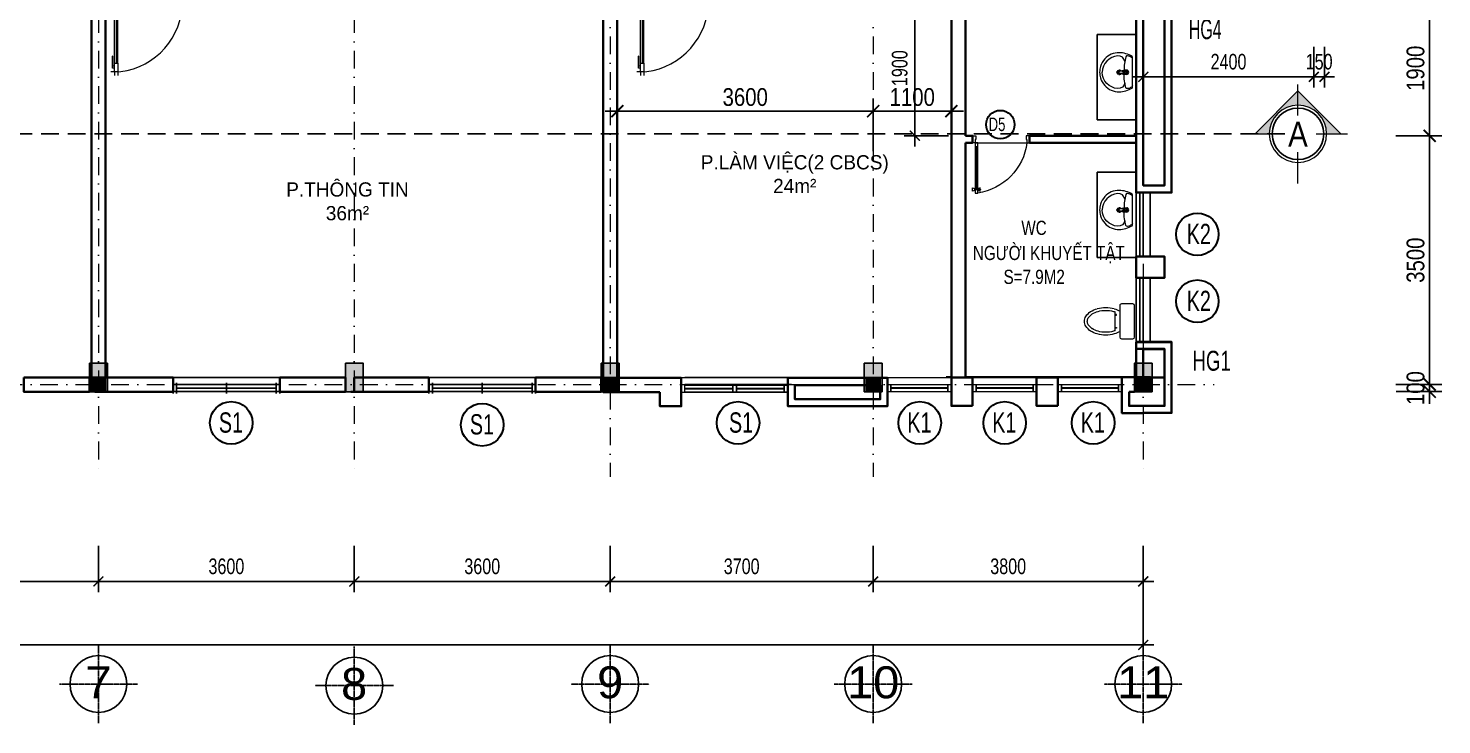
# Model space of a CAD drawing. Header units: millimetres. Extents: x -100655 to 42859, y -1392335 to 17856.
# Drawn here: x 21462 to 41350, y -4787 to 5013 of the extents above; entities that cross this region are included whole.
import ezdxf
from ezdxf.enums import TextEntityAlignment as Align

# ---------------------------------------------------------------- set-up
doc = ezdxf.new("R2010")
doc.units = ezdxf.units.MM
doc.header["$MEASUREMENT"] = 0
for name, pattern in [('DASHDOT', [1, 0.5, -0.25, 0, -0.25]), ('HIDDEN', [0.375, 0.25, -0.125]), ('TIM1', [1.35, 0.8, -0.2, 0.15, -0.2])]:
    doc.linetypes.add(name, pattern=pattern)
for name, color, linetype, lineweight in [('0 LAYER', 7, 'Continuous', 20), ('32-CUA', 32, 'Continuous', 15), ('8', 9, 'Continuous', 13), ('A-Door', 8, 'Continuous', 13), ('Chu thich-0.25', 21, 'Continuous', 35), ('CUA SO', 135, 'Continuous', 15), ('Hatch Nhat-0.15', 8, 'Continuous', 9), ('kata_dim', 7, 'Continuous', 15), ('NET THAY', 7, 'Continuous', 20), ('S3', 2, 'Continuous', 25), ('S5', 1, 'Continuous', 35), ('Text', 3, 'Continuous', 0), ('TRUC', 65, 'DASHDOT', 9), ('Vat lieu', 245, 'Continuous', 9)]:
    doc.layers.add(name, color=color, linetype=linetype, lineweight=lineweight)
for name, color, linetype in [('CHU', 3, 'Continuous'), ('COT', 1, 'Continuous'), ('DA-ANNO-DIMS', 7, 'Continuous'), ('DIM', 7, 'Continuous'), ('GHICHU', 7, 'Continuous'), ('hat', 7, 'Continuous'), ('KICHTHUOC', 7, 'Continuous'), ('KIHIEU', 7, 'Continuous'), ('LAYERMANH', 8, 'Continuous'), ('Net-02', 8, 'Continuous'), ('NET-THAY', 7, 'Continuous'), ('NET03', 2, 'Continuous'), ('TBI', 3, 'Continuous')]:
    doc.layers.add(name, color=color, linetype=linetype)
doc.styles.add('AVO', font='arial.ttf')
doc.styles.add('B', font='')
doc.styles.add('CHU KT (APTIMA)', font='', dxfattribs={"width": 0.7})
doc.styles.add('CHUKT', font='', dxfattribs={"width": 0.8})
doc.styles.add('HELVECONDENSE', font='')
doc.styles.add('STYLE2', font='')
doc.styles.add('VNI-A', font='', dxfattribs={"width": 0.8})
doc.styles.add('VNI-HELVE', font='', dxfattribs={"height": 200})
doc.styles.add('VNI-Helve-Condense', font='', dxfattribs={"width": 0.9, "height": 220})
doc.styles.get('B').set_extended_font_data('VNI-Helve-Condense')
doc.styles.get('CHU KT (APTIMA)').set_extended_font_data('VNI-Aptima')
doc.styles.get('CHUKT').set_extended_font_data('VNI-Aptima')
doc.styles.get('HELVECONDENSE').set_extended_font_data('VNI-Helve-Condense')
doc.styles.get('STYLE2').set_extended_font_data('VNI-Helve-Condense')
doc.styles.get('VNI-A').set_extended_font_data('VNI-Avo')
doc.styles.get('VNI-HELVE').set_extended_font_data('VNI-Helve-Condense')
doc.styles.get('VNI-Helve-Condense').set_extended_font_data('VNI-Helve-Condense')
doc.dimstyles.new('Copy of D100', dxfattribs={"dimscale": 0, "dimtxt": 220, "dimasz": 140, "dimexe": 150, "dimexo": 0, "dimgap": 100, "dimtad": 1, "dimdec": 0, "dimzin": 0, "dimdsep": 46, "dimtxsty": 'VNI-Helve-Condense', "dimblk": 'ARCHTICK', "dimcen": 0.09, "dimdle": 150, "dimclrd": 35, "dimclre": 35, "dimclrt": 2, "dimadec": 0, "dimazin": 0, "dimtfac": 1, "dimtdec": 0, "dimtix": 1, "dimtmove": 2, "dimatfit": 3, "dimldrblk": 'ARCHTICK', "dimfxl": 1, "dimtolj": 1, "dimtzin": 0, "dimarcsym": 1})
doc.dimstyles.new('TL 1-100', dxfattribs={"dimscale": 0, "dimtxt": 250, "dimasz": 170, "dimexe": 170, "dimexo": 6.25, "dimgap": 70, "dimtad": 1, "dimdec": 0, "dimzin": 0, "dimdsep": 46, "dimtxsty": 'STYLE2', "dimblk": 'ARCHTICK', "dimcen": 0.09, "dimdle": 170, "dimclrd": 252, "dimclre": 252, "dimclrt": 7, "dimadec": 0, "dimazin": 0, "dimtfac": 1, "dimtdec": 0, "dimtix": 1, "dimtmove": 2, "dimatfit": 3, "dimfxl": 1, "dimtolj": 1, "dimtzin": 0, "dimarcsym": 0})

# ---------------------------------------------------------------- blocks, each defined once
blk = doc.blocks.new('dau cat 2')
h = blk.add_hatch(color=256)
h.paths.add_polyline_path([(0, 200), (0, 300), (-300, 0), (-200, 0, -0.414214)])
h.paths.add_polyline_path([(200, 0), (300, 0), (0, 300), (0, 200, -0.414214)])
blk.add_circle((0, 0), 180)
at = {"layer": '8'}
for p, q in [((0, 300), (-300, 0)), ((0, 127.3), (0, 345.5)), ((0, 300), (300, 0)), ((-127.3, 0), (-345.5, 0)), ((345.5, 0), (127.3, 0)), ((0, -345.5), (0, -127.3))]:
    blk.add_line(p, q, dxfattribs=at)
blk.add_circle((0, 0), 200, dxfattribs=at)
at = {"layer": 'Text', "style": 'HELVECONDENSE'}
blk.add_attdef('A', text='', height=232.7, dxfattribs=at).set_placement((0, 0), align=Align.MIDDLE)
blk = doc.blocks.new('cot1-2')
at = {"layer": 'COT', "ltscale": 2}
blk.add_hatch(color=256, dxfattribs=at).paths.add_polyline_path([(-1, -1), (1, -1), (1, 1), (-1, 1)])
blk.add_lwpolyline([(-1, -1), (1, -1), (1, 1), (-1, 1)], close=True, dxfattribs=at)
at = {"layer": 'COT', "ltscale": 2, "flags": 128}
blk.add_lwpolyline([(-1, -1), (1, 1)], dxfattribs=at)
blk = doc.blocks.new('_ArchTick')
at = {"color": 0, "linetype": 'ByBlock', "const_width": 0.15}
blk.add_lwpolyline([(-0.5, -0.5), (0.5, 0.5)], dxfattribs=at)
blk = doc.blocks.new('*D95')
at = {"layer": 'DEFPOINTS', "color": 0, "transparency": 16777216}
for p in [(39550, 4751), (39700, 4751), (39700, 4330)]:
    blk.add_point(p, dxfattribs=at)
at = {"layer": 'KICHTHUOC', "color": 35, "lineweight": -2, "transparency": 16777216}
for p, q in [((39550, 4751), (39550, 4180)), ((39700, 4751), (39700, 4180)), ((39550, 4330), (39410, 4330)), ((39550, 4330), (39700, 4330)), ((39700, 4330), (39840, 4330))]:
    blk.add_line(p, q, dxfattribs=at)
at = {"layer": 'KICHTHUOC', "color": 35, "lineweight": -2, "transparency": 16777216, "xscale": 140, "yscale": 140, "zscale": 140}
blk.add_blockref('_ArchTick', (39550, 4330), dxfattribs=at)
at = {"layer": 'KICHTHUOC', "color": 35, "lineweight": -2, "transparency": 16777216, "xscale": 140, "yscale": 140, "zscale": 140, "rotation": 180}
blk.add_blockref('_ArchTick', (39700, 4330), dxfattribs=at)
at = {"layer": 'KICHTHUOC', "color": 2, "transparency": 16777216, "insert": (39625, 4542), "char_height": 220, "attachment_point": 5, "style": 'VNI-Helve-Condense'}
blk.add_mtext('\\A1;150', dxfattribs=at)
blk = doc.blocks.new('*D96')
at = {"layer": 'DEFPOINTS', "color": 0, "transparency": 16777216}
for p in [(37150, 4751), (39550, 4751), (37150, 4330)]:
    blk.add_point(p, dxfattribs=at)
at = {"layer": 'KICHTHUOC', "color": 35, "lineweight": -2, "transparency": 16777216}
for p, q in [((37150, 4751), (37150, 4180)), ((39550, 4751), (39550, 4180)), ((39700, 4330), (37000, 4330))]:
    blk.add_line(p, q, dxfattribs=at)
at = {"layer": 'KICHTHUOC', "color": 35, "lineweight": -2, "transparency": 16777216, "xscale": 140, "yscale": 140, "zscale": 140, "rotation": 180}
blk.add_blockref('_ArchTick', (37150, 4330), dxfattribs=at)
at = {"layer": 'KICHTHUOC', "color": 35, "lineweight": -2, "transparency": 16777216, "xscale": 140, "yscale": 140, "zscale": 140}
blk.add_blockref('_ArchTick', (39550, 4330), dxfattribs=at)
at = {"layer": 'KICHTHUOC', "color": 2, "transparency": 16777216, "insert": (38350, 4542), "char_height": 220, "attachment_point": 5, "style": 'VNI-Helve-Condense'}
blk.add_mtext('\\A1;2400', dxfattribs=at)
blk = doc.blocks.new('*D98')
at = {"layer": 'DA-ANNO-DIMS', "color": 35, "lineweight": -2, "transparency": 16777216}
for p, q in [((34412, 5402), (33787, 5402)), ((34412, 3502), (33787, 3502))]:
    blk.add_line(p, q, dxfattribs=at)
at = {"layer": 'DA-ANNO-DIMS', "color": 35, "linetype": 'ByBlock', "lineweight": -2, "transparency": 16777216}
blk.add_line((33937, 3352), (33937, 5552), dxfattribs=at)
at = {"layer": 'DEFPOINTS', "color": 0, "linetype": 'ByBlock', "transparency": 16777216}
for p in [(33937, 5402), (34412, 5402), (34412, 3502)]:
    blk.add_point(p, dxfattribs=at)
at = {"layer": 'DA-ANNO-DIMS', "color": 35, "linetype": 'ByBlock', "lineweight": -2, "transparency": 16777216, "xscale": 140, "yscale": 140, "zscale": 140}
for p, rotation in [((33937, 5402), 90), ((33937, 3502), 270)]:
    blk.add_blockref('_ArchTick', p, dxfattribs=dict(at, rotation=rotation))
at = {"layer": 'DA-ANNO-DIMS', "color": 2, "linetype": 'ByBlock', "transparency": 16777216, "insert": (33724, 4452), "char_height": 220, "attachment_point": 5, "rotation": 90, "style": 'VNI-Helve-Condense'}
blk.add_mtext('\\A1;1900', dxfattribs=at)
blk = doc.blocks.new('mb-boncau1')
at = {"layer": 'Vat lieu', "linetype": 'Continuous'}
for p, q in [((225, 0), (-225, 0)), ((-250, -25), (-250, -175)), ((250, -175), (250, -25)), ((-225, -200), (225, -200)), ((-133, -270), (133, -270)), ((-86, -248), (-96, -248)), ((-96, -248), (-96, -270)), ((-96, -270), (-86, -270)), ((-86, -270), (-86, -248)), ((86, -248), (96, -248)), ((86, -270), (86, -248)), ((96, -270), (86, -270)), ((96, -248), (96, -270))]:
    blk.add_line(p, q, dxfattribs=at)
for centre, radius, start, end in [((-225, -25), 25, 90, 180), ((225, -25), 25, 0, 90), ((-225, -175), 25, 180, 270), ((225, -175), 25, 270, 0), ((264, -401), 458, 164.9269, 180), ((134, -366), 323, 149.0966, 164.9269), ((264, -401), 418, 164.9269, 180), ((134, -366), 283, 160.176, 164.9269), ((-134, -366), 283, 15.0731, 19.824), ((-264, -401), 418, 0, 15.0731), ((-134, -366), 323, 15.0731, 30.9034), ((-264, -401), 458, 0, 15.0731), ((264, -401), 458, 180, 195.0731), ((134, -436), 323, 195.0731, 213.0315), ((264, -401), 418, 180, 195.0731), ((134, -436), 283, 195.0731, 213.0315), ((52, -490), 186, 213.0315, 237.5002), ((-52, -490), 186, 302.4998, 326.9685), ((-134, -436), 283, 326.9685, 344.9269), ((-134, -436), 323, 326.9685, 344.9269), ((-264, -401), 418, 344.9269, 0), ((-264, -401), 458, 344.9269, 0), ((52, -490), 226, 213.0315, 237.5002), ((0, -571), 129, 237.5002, 270), ((0, -571), 89.3, 237.5002, 270), ((0, -571), 89.3, 270, 302.4998), ((0, -571), 129, 270, 302.4998), ((-52, -490), 226, 302.4998, 326.9685)]:
    blk.add_arc(centre, radius, start, end, dxfattribs=at)
blk = doc.blocks.new('TF0995P')
at = {"layer": 'Vat lieu'}
for p, q in [((-0.039, -0.183), (-0.017, -0.183)), ((0.017, -0.183), (0.038, -0.183))]:
    blk.add_line(p, q, dxfattribs=at)
blk.add_lwpolyline([(0, 0), (0.211, 0), (0.222, -0.008, -0.132514), (0.275, -0.189, -0.220557), (0.187, -0.392, -0.106796), (0.081, -0.451, -0.073183), (0, -0.464, -0.073183), (-0.081, -0.451, -0.106796), (-0.187, -0.392, -0.220557), (-0.275, -0.189, -0.132514), (-0.222, -0.008), (-0.211, 0)], format="xyb", close=True, dxfattribs=at)
for points in [[(-0.192, -0.004, 0.205194), (-0.208, -0.015, 0.09486), (-0.231, -0.07, 0.321316), (-0.219, -0.096, 0.050737), (-0.026, -0.122, 13.255667)], [(-0.152, -0.11, 0.396389), (-0.229, -0.209, 0.390675), (0, -0.427, 1.709543)], [(-0.012, -0.207), (-0.014, -0.195, -0.090943), (-0.016, -0.189), (-0.022, -0.147), (-0.027, -0.114), (-0.03, -0.083, -0.413838), (0, -0.054, -0.413838), (0.03, -0.083), (0.027, -0.114), (0.022, -0.147), (0.016, -0.189, -0.090943), (0.014, -0.195), (0.012, -0.207, -0.482882)], [(0.027, -0.114, 0.462811), (0, -0.083, 0.462811), (-0.027, -0.114)], [(-0.022, -0.112, -0.414214), (0, -0.091, -0.685598)], [(-0.022, -0.112), (-0.012, -0.186, 0.389882), (0, -0.196, 1.391857)], [(-0.014, -0.195, 0.245866), (0, -0.205, 0.245866), (0.014, -0.195)], [(0.022, -0.112, 0.414214), (0, -0.091, 0.685598)], [(0.152, -0.11, -0.396389), (0.229, -0.209, -0.390675), (0, -0.427, -1.709543)], [(0.022, -0.112), (0.012, -0.186, -0.389882), (0, -0.196, -1.391857)], [(0.192, -0.004, -0.205194), (0.208, -0.015, -0.09486), (0.231, -0.07, -0.321316), (0.219, -0.096, -0.050572), (0.026, -0.122, -13.255667)], [(0.012, -0.207, -0.389882), (0, -0.217, -0.230616), (-0.009, -0.213, -0.146126), (-0.012, -0.207)], [(0.012, -0.207), (0.011, -0.215, -0.409667), (0, -0.225, -0.409667), (-0.011, -0.215), (-0.012, -0.207)]]:
    blk.add_lwpolyline(points, format="xyb", dxfattribs=at)
for centre, radius in [((0, -0.125), 0.019), ((0, -0.069), 0.0143), ((0, -0.125), 0.012), ((0, -0.069), 0.0089)]:
    blk.add_circle(centre, radius, dxfattribs=at)
for radius, start, end in [(0.0329, 126.9145, 252.0015), (0.0227, 142.1403, 238.4416), (0.0329, 291.5338, 49.4494), (0.0227, 307.8585, 31.1898)]:
    blk.add_arc((-0.001, -0.183), radius, start, end, dxfattribs=at)
blk = doc.blocks.new('TRUC')
at = {"layer": 'KIHIEU', "color": 8, "linetype": 'TIM1', "ltscale": 0.75}
for p, q in [((550, -550), (550, 550)), ((0, 0), (1100, 0))]:
    blk.add_line(p, q, dxfattribs=at)
at = {"layer": 'KIHIEU', "color": 1, "linetype": 'Continuous', "ltscale": 1000}
blk.add_circle((550, 0), 400, dxfattribs=at)
at = {"layer": 'KIHIEU', "color": 4, "style": 'CHUKT', "width": 1.1}
blk.add_attdef('TRUC_A2', text='', height=450, dxfattribs=at).set_placement((550, 0), align=Align.MIDDLE_CENTER)
blk = doc.blocks.new('*D105')
at = {"layer": 'DEFPOINTS', "color": 0, "ltscale": 200, "transparency": 16777216}
for p in [(33350, -2269), (37150, -2269), (33350, -2771)]:
    blk.add_point(p, dxfattribs=at)
at = {"layer": 'kata_dim', "color": 35, "lineweight": -2, "ltscale": 200, "transparency": 16777216}
for p, q in [((33350, -2269), (33350, -2921)), ((37150, -2269), (37150, -2921)), ((37300, -2771), (33200, -2771))]:
    blk.add_line(p, q, dxfattribs=at)
at = {"layer": 'kata_dim', "color": 35, "lineweight": -2, "ltscale": 200, "transparency": 16777216, "xscale": 140, "yscale": 140, "zscale": 140, "rotation": 180}
blk.add_blockref('_ArchTick', (33350, -2771), dxfattribs=at)
at = {"layer": 'kata_dim', "color": 35, "lineweight": -2, "ltscale": 200, "transparency": 16777216, "xscale": 140, "yscale": 140, "zscale": 140}
blk.add_blockref('_ArchTick', (37150, -2771), dxfattribs=at)
at = {"layer": 'kata_dim', "color": 2, "ltscale": 200, "transparency": 16777216, "insert": (35250, -2559), "char_height": 220, "attachment_point": 5, "style": 'VNI-Helve-Condense'}
blk.add_mtext('\\A1;3800', dxfattribs=at)
blk = doc.blocks.new('*D106')
at = {"layer": 'DEFPOINTS', "color": 0, "ltscale": 200, "transparency": 16777216}
for p in [(29650, -2269), (33350, -2269), (33350, -2771)]:
    blk.add_point(p, dxfattribs=at)
at = {"layer": 'kata_dim', "color": 35, "lineweight": -2, "ltscale": 200, "transparency": 16777216}
for p, q in [((29650, -2269), (29650, -2921)), ((33350, -2269), (33350, -2921)), ((29500, -2771), (33500, -2771))]:
    blk.add_line(p, q, dxfattribs=at)
at = {"layer": 'kata_dim', "color": 35, "lineweight": -2, "ltscale": 200, "transparency": 16777216, "xscale": 140, "yscale": 140, "zscale": 140, "rotation": 180}
blk.add_blockref('_ArchTick', (29650, -2771), dxfattribs=at)
at = {"layer": 'kata_dim', "color": 35, "lineweight": -2, "ltscale": 200, "transparency": 16777216, "xscale": 140, "yscale": 140, "zscale": 140}
blk.add_blockref('_ArchTick', (33350, -2771), dxfattribs=at)
at = {"layer": 'kata_dim', "color": 2, "ltscale": 200, "transparency": 16777216, "insert": (31500, -2559), "char_height": 220, "attachment_point": 5, "style": 'VNI-Helve-Condense'}
blk.add_mtext('\\A1;3700', dxfattribs=at)
blk = doc.blocks.new('*D112')
at = {"layer": 'DEFPOINTS', "color": 0, "ltscale": 200, "transparency": 16777216}
for p in [(18850, -2269), (22450, -2269), (18850, -2771)]:
    blk.add_point(p, dxfattribs=at)
at = {"layer": 'kata_dim', "color": 35, "lineweight": -2, "ltscale": 200, "transparency": 16777216}
for p, q in [((18850, -2269), (18850, -2921)), ((22450, -2269), (22450, -2921)), ((22600, -2771), (18700, -2771))]:
    blk.add_line(p, q, dxfattribs=at)
at = {"layer": 'kata_dim', "color": 35, "lineweight": -2, "ltscale": 200, "transparency": 16777216, "xscale": 140, "yscale": 140, "zscale": 140, "rotation": 180}
blk.add_blockref('_ArchTick', (18850, -2771), dxfattribs=at)
at = {"layer": 'kata_dim', "color": 35, "lineweight": -2, "ltscale": 200, "transparency": 16777216, "xscale": 140, "yscale": 140, "zscale": 140}
blk.add_blockref('_ArchTick', (22450, -2771), dxfattribs=at)
at = {"layer": 'kata_dim', "color": 2, "ltscale": 200, "transparency": 16777216, "insert": (20650, -2559), "char_height": 220, "attachment_point": 5, "style": 'VNI-Helve-Condense'}
blk.add_mtext('\\A1;3600', dxfattribs=at)
blk = doc.blocks.new('*D113')
at = {"layer": 'DEFPOINTS', "color": 0, "ltscale": 200, "transparency": 16777216}
for p in [(26050, -2269), (29650, -2269), (26050, -2771)]:
    blk.add_point(p, dxfattribs=at)
at = {"layer": 'kata_dim', "color": 35, "lineweight": -2, "ltscale": 200, "transparency": 16777216}
for p, q in [((26050, -2269), (26050, -2921)), ((29650, -2269), (29650, -2921)), ((29800, -2771), (25900, -2771))]:
    blk.add_line(p, q, dxfattribs=at)
at = {"layer": 'kata_dim', "color": 35, "lineweight": -2, "ltscale": 200, "transparency": 16777216, "xscale": 140, "yscale": 140, "zscale": 140, "rotation": 180}
blk.add_blockref('_ArchTick', (26050, -2771), dxfattribs=at)
at = {"layer": 'kata_dim', "color": 35, "lineweight": -2, "ltscale": 200, "transparency": 16777216, "xscale": 140, "yscale": 140, "zscale": 140}
blk.add_blockref('_ArchTick', (29650, -2771), dxfattribs=at)
at = {"layer": 'kata_dim', "color": 2, "ltscale": 200, "transparency": 16777216, "insert": (27850, -2559), "char_height": 220, "attachment_point": 5, "style": 'VNI-Helve-Condense'}
blk.add_mtext('\\A1;3600', dxfattribs=at)
blk = doc.blocks.new('*D114')
at = {"layer": 'DEFPOINTS', "color": 0, "ltscale": 200, "transparency": 16777216}
for p in [(22450, -2269), (26050, -2269), (26050, -2771)]:
    blk.add_point(p, dxfattribs=at)
at = {"layer": 'kata_dim', "color": 35, "lineweight": -2, "ltscale": 200, "transparency": 16777216}
for p, q in [((22450, -2269), (22450, -2921)), ((26050, -2269), (26050, -2921)), ((22300, -2771), (26200, -2771))]:
    blk.add_line(p, q, dxfattribs=at)
at = {"layer": 'kata_dim', "color": 35, "lineweight": -2, "ltscale": 200, "transparency": 16777216, "xscale": 140, "yscale": 140, "zscale": 140, "rotation": 180}
blk.add_blockref('_ArchTick', (22450, -2771), dxfattribs=at)
at = {"layer": 'kata_dim', "color": 35, "lineweight": -2, "ltscale": 200, "transparency": 16777216, "xscale": 140, "yscale": 140, "zscale": 140}
blk.add_blockref('_ArchTick', (26050, -2771), dxfattribs=at)
at = {"layer": 'kata_dim', "color": 2, "ltscale": 200, "transparency": 16777216, "insert": (24250, -2559), "char_height": 220, "attachment_point": 5, "style": 'VNI-Helve-Condense'}
blk.add_mtext('\\A1;3600', dxfattribs=at)
blk = doc.blocks.new('*D115')
at = {"layer": 'DEFPOINTS', "color": 0, "ltscale": 200, "transparency": 16777216}
for p in [(550, -2921), (37150, -2921), (37150, -3664)]:
    blk.add_point(p, dxfattribs=at)
at = {"layer": 'kata_dim', "color": 35, "lineweight": -2, "ltscale": 200, "transparency": 16777216}
for p, q in [((550, -2921), (550, -3814)), ((37150, -2921), (37150, -3814)), ((400, -3664), (37300, -3664))]:
    blk.add_line(p, q, dxfattribs=at)
at = {"layer": 'kata_dim', "color": 35, "lineweight": -2, "ltscale": 200, "transparency": 16777216, "xscale": 140, "yscale": 140, "zscale": 140, "rotation": 180}
blk.add_blockref('_ArchTick', (550, -3664), dxfattribs=at)
at = {"layer": 'kata_dim', "color": 35, "lineweight": -2, "ltscale": 200, "transparency": 16777216, "xscale": 140, "yscale": 140, "zscale": 140}
blk.add_blockref('_ArchTick', (37150, -3664), dxfattribs=at)
at = {"layer": 'kata_dim', "color": 2, "ltscale": 200, "transparency": 16777216, "insert": (18850, -3452), "char_height": 220, "attachment_point": 5, "style": 'VNI-Helve-Condense'}
blk.add_mtext('\\A1;36600', dxfattribs=at)
blk = doc.blocks.new('*D116')
at = {"layer": 'DEFPOINTS', "color": 0, "ltscale": 2, "transparency": 16777216}
for p in [(34450, 3847), (34450, 3741), (33350, 3278)]:
    blk.add_point(p, dxfattribs=at)
at = {"layer": 'DIM', "color": 252, "lineweight": -2, "ltscale": 2, "transparency": 16777216}
for p, q in [((33350, 3284), (33350, 4017)), ((34450, 3747), (34450, 4017)), ((33180, 3847), (34620, 3847))]:
    blk.add_line(p, q, dxfattribs=at)
at = {"layer": 'DIM', "color": 252, "lineweight": -2, "ltscale": 2, "transparency": 16777216, "xscale": 170, "yscale": 170, "zscale": 170, "rotation": 180}
blk.add_blockref('_ArchTick', (33350, 3847), dxfattribs=at)
at = {"layer": 'DIM', "color": 252, "lineweight": -2, "ltscale": 2, "transparency": 16777216, "xscale": 170, "yscale": 170, "zscale": 170}
blk.add_blockref('_ArchTick', (34450, 3847), dxfattribs=at)
at = {"layer": 'DIM', "color": 7, "ltscale": 2, "transparency": 16777216, "insert": (33900, 4044), "char_height": 250, "attachment_point": 5, "style": 'STYLE2'}
blk.add_mtext('\\A1;1100', dxfattribs=at)
blk = doc.blocks.new('*D117')
at = {"layer": 'DEFPOINTS', "color": 0, "ltscale": 2, "transparency": 16777216}
for p in [(33350, 3847), (29750, 3278), (33350, 3278)]:
    blk.add_point(p, dxfattribs=at)
at = {"layer": 'DIM', "color": 252, "lineweight": -2, "ltscale": 2, "transparency": 16777216}
for p, q in [((29750, 3284), (29750, 4017)), ((33350, 3284), (33350, 4017)), ((29580, 3847), (33520, 3847))]:
    blk.add_line(p, q, dxfattribs=at)
at = {"layer": 'DIM', "color": 252, "lineweight": -2, "ltscale": 2, "transparency": 16777216, "xscale": 170, "yscale": 170, "zscale": 170, "rotation": 180}
blk.add_blockref('_ArchTick', (29750, 3847), dxfattribs=at)
at = {"layer": 'DIM', "color": 252, "lineweight": -2, "ltscale": 2, "transparency": 16777216, "xscale": 170, "yscale": 170, "zscale": 170}
blk.add_blockref('_ArchTick', (33350, 3847), dxfattribs=at)
at = {"layer": 'DIM', "color": 7, "ltscale": 2, "transparency": 16777216, "insert": (31550, 4044), "char_height": 250, "attachment_point": 5, "style": 'STYLE2'}
blk.add_mtext('\\A1;3600', dxfattribs=at)
blk = doc.blocks.new('C1000')
at = {"layer": '32-CUA', "lineweight": 0}
for p, q in [((74112.4, -17359.21), (74111.9, -17359.21)), ((74112.4, -17359.21), (74112.4, -17358.71)), ((74112.4, -17359.21), (74112.4, -17360.41)), ((74112.9, -17359.21), (74112.4, -17359.21)), ((74112.9, -17359.21), (74112.9, -17358.71)), ((74112.9, -17360.41), (74112.9, -17359.21)), ((74112.12, -17359.72), (74112.12, -17361.41)), ((74112.4, -17359.72), (74112.12, -17359.72)), ((74112.18, -17361.41), (74112.12, -17361.41)), ((74112.18, -17360), (74112.18, -17361.41)), ((74112.4, -17360), (74112.18, -17360)), ((74112.4, -17359.72), (74112.4, -17360)), ((74112.4, -17360.18), (74112.4, -17367.01)), ((74112.4, -17360.41), (74112.9, -17360.41)), ((74112.65, -17367.01), (74112.65, -17360.41)), ((74112.9, -17360.41), (74112.9, -17367.01)), ((74112.4, -17368.21), (74112.4, -17367.01)), ((74112.4, -17367.01), (74112.9, -17367.01)), ((74112.9, -17367.01), (74112.9, -17368.21)), ((74112.15, -17368.21), (74112.15, -17369.21)), ((74112.4, -17368.21), (74112.15, -17368.21)), ((74112.15, -17369.21), (74112.65, -17369.21)), ((74112.4, -17368.71), (74112.4, -17368.21)), ((74112.9, -17368.21), (74112.4, -17368.21)), ((74112.65, -17368.71), (74112.4, -17368.71)), ((74112.65, -17369.21), (74112.65, -17368.71)), ((74121.65, -17368.71), (74121.9, -17368.71)), ((74121.65, -17369.21), (74121.65, -17368.71)), ((74122.15, -17369.21), (74121.65, -17369.21)), ((74121.9, -17368.21), (74122.15, -17368.21)), ((74121.9, -17368.71), (74121.9, -17368.21)), ((74122.15, -17368.21), (74122.15, -17369.21))]:
    blk.add_line(p, q, dxfattribs=at)
at = {"layer": '32-CUA', "lineweight": 0, "extrusion": (0, 0, -1)}
blk.add_ellipse((74113.02, -17368.07), major_axis=(-6.72, 6.36), ratio=0.918583, start_param=0.785398, end_param=2.356194, dxfattribs=at)
blk = doc.blocks.new('*D121')
at = {"layer": 'DEFPOINTS', "color": 0, "ltscale": 2, "transparency": 16777216}
for p in [(40703, 0), (40703, -100), (41180, -100)]:
    blk.add_point(p, dxfattribs=at)
at = {"layer": 'DIM', "color": 252, "lineweight": -2, "ltscale": 2, "transparency": 16777216}
for p, q in [((40710, 0), (41350, 0)), ((41180, 0), (41180, 170)), ((41180, 0), (41180, -100)), ((40710, -100), (41350, -100)), ((41180, -100), (41180, -270))]:
    blk.add_line(p, q, dxfattribs=at)
at = {"layer": 'DIM', "color": 252, "lineweight": -2, "ltscale": 2, "transparency": 16777216, "xscale": 170, "yscale": 170, "zscale": 170}
for p, rotation in [((41180, 0), 270), ((41180, -100), 90)]:
    blk.add_blockref('_ArchTick', p, dxfattribs=dict(at, rotation=rotation))
at = {"layer": 'DIM', "color": 7, "ltscale": 2, "transparency": 16777216, "insert": (40982, -50), "char_height": 250, "attachment_point": 5, "rotation": 90, "style": 'STYLE2'}
blk.add_mtext('\\A1;100', dxfattribs=at)
blk = doc.blocks.new('*D122')
at = {"layer": 'DEFPOINTS', "color": 0, "ltscale": 2, "transparency": 16777216}
for p in [(40697, 3500), (40697, 0), (41180, 0)]:
    blk.add_point(p, dxfattribs=at)
at = {"layer": 'DIM', "color": 252, "lineweight": -2, "ltscale": 2, "transparency": 16777216}
for p, q in [((41180, 3670), (41180, -170)), ((40703, 3500), (41350, 3500)), ((40703, 0), (41350, 0))]:
    blk.add_line(p, q, dxfattribs=at)
at = {"layer": 'DIM', "color": 252, "lineweight": -2, "ltscale": 2, "transparency": 16777216, "xscale": 170, "yscale": 170, "zscale": 170}
for p, rotation in [((41180, 3500), 90), ((41180, 0), 270)]:
    blk.add_blockref('_ArchTick', p, dxfattribs=dict(at, rotation=rotation))
at = {"layer": 'DIM', "color": 7, "ltscale": 2, "transparency": 16777216, "insert": (40982, 1750), "char_height": 250, "attachment_point": 5, "rotation": 90, "style": 'STYLE2'}
blk.add_mtext('\\A1;3500', dxfattribs=at)
blk = doc.blocks.new('*D123')
at = {"layer": 'DEFPOINTS', "color": 0, "ltscale": 2, "transparency": 16777216}
for p in [(40697, 5400), (40697, 3500), (41180, 3500)]:
    blk.add_point(p, dxfattribs=at)
at = {"layer": 'DIM', "color": 252, "lineweight": -2, "ltscale": 2, "transparency": 16777216}
for p, q in [((41180, 5570), (41180, 3330)), ((40703, 5400), (41350, 5400)), ((40703, 3500), (41350, 3500))]:
    blk.add_line(p, q, dxfattribs=at)
at = {"layer": 'DIM', "color": 252, "lineweight": -2, "ltscale": 2, "transparency": 16777216, "xscale": 170, "yscale": 170, "zscale": 170}
for p, rotation in [((41180, 5400), 90), ((41180, 3500), 270)]:
    blk.add_blockref('_ArchTick', p, dxfattribs=dict(at, rotation=rotation))
at = {"layer": 'DIM', "color": 7, "ltscale": 2, "transparency": 16777216, "insert": (40982, 4450), "char_height": 250, "attachment_point": 5, "rotation": 90, "style": 'STYLE2'}
blk.add_mtext('\\A1;1900', dxfattribs=at)

msp = doc.modelspace()

# ---------------------------------------------------------------- hatches: boundary and pattern name
at = {"layer": 'hat', "ltscale": 200}
h = msp.add_hatch(color=256, dxfattribs=at)
h.dxf.hatch_style = 1
h.paths.add_polyline_path([(37050, -98.1), (37250, -98.1), (37250, 101.9), (37050, 101.9)])
h = msp.add_hatch(color=256, dxfattribs=at)
h.dxf.hatch_style = 1
h.paths.add_polyline_path([(37250, -98.1), (37050, -98.1), (37050, 101.9), (37250, 101.9)])
h = msp.add_hatch(color=256, dxfattribs=at)
h.dxf.hatch_style = 1
h.paths.add_polyline_path([(37050, -98.1), (37250, -98.1), (37250, 101.9), (37050, 101.9)])
h = msp.add_hatch(color=256, dxfattribs=at)
h.dxf.hatch_style = 1
h.paths.add_polyline_path([(37250, -98.1), (37050, -98.1), (37050, 101.9), (37250, 101.9)])
h = msp.add_hatch(color=256, dxfattribs=at)
h.dxf.hatch_style = 1
h.paths.add_polyline_path([(37050, -99.1), (37250, -99.1), (37250, 100.9), (37050, 100.9)])
h = msp.add_hatch(color=256, dxfattribs=at)
h.dxf.hatch_style = 1
h.paths.add_polyline_path([(37250, -99.1), (37050, -99.1), (37050, 100.9), (37250, 100.9)])
h = msp.add_hatch(color=256, dxfattribs=at)
h.dxf.hatch_style = 1
h.paths.add_polyline_path([(37050, -99.1), (37250, -99.1), (37250, 100.9), (37050, 100.9)])
h = msp.add_hatch(color=256, dxfattribs=at)
h.dxf.hatch_style = 1
h.paths.add_polyline_path([(37250, -99.1), (37050, -99.1), (37050, 100.9), (37250, 100.9)])
at = {"layer": 'Hatch Nhat-0.15'}
h = msp.add_hatch(color=256, dxfattribs=at)
h.dxf.hatch_style = 1
h.paths.add_polyline_path([(22425, 299.1), (22325, 299.1), (22325, -0.7), (22425, -0.7)])
h.paths.add_polyline_path([(22575, 299.1), (22425, 299.1), (22425, -0.7), (22575, -0.7)])
h.paths.add_polyline_path([(22575, -0.7), (22425, -0.7), (22425, -100.9), (22575, -100.9)])
h.paths.add_polyline_path([(22425, -0.7), (22325, -0.7), (22325, -100.9), (22425, -100.9)])
h = msp.add_hatch(color=256, dxfattribs=at)
h.dxf.hatch_style = 1
h.paths.add_polyline_path([(26025, 299.1), (25925, 299.1), (25925, -0.7), (26025, -0.7)])
h.paths.add_polyline_path([(26175, 299.1), (26025, 299.1), (26025, -0.7), (26175, -0.7)])
h.paths.add_polyline_path([(26175, -0.7), (26025, -0.7), (26025, -100.9), (26175, -100.9)])
h.paths.add_polyline_path([(26025, -0.7), (25925, -0.7), (25925, -100.9), (26025, -100.9)])
h = msp.add_hatch(color=256, dxfattribs=at)
h.dxf.hatch_style = 1
h.paths.add_polyline_path([(29625, 299.1), (29525, 299.1), (29525, -0.7), (29625, -0.7)])
h.paths.add_polyline_path([(29775, 299.1), (29625, 299.1), (29625, -0.7), (29775, -0.7)])
h.paths.add_polyline_path([(29775, -0.7), (29625, -0.7), (29625, -100.9), (29775, -100.9)])
h.paths.add_polyline_path([(29625, -0.7), (29525, -0.7), (29525, -100.9), (29625, -100.9)])
h = msp.add_hatch(color=256, dxfattribs=at)
h.dxf.hatch_style = 1
h.paths.add_polyline_path([(33325, 299.1), (33225, 299.1), (33225, -0.7), (33325, -0.7)])
h.paths.add_polyline_path([(33475, 299.1), (33325, 299.1), (33325, -0.7), (33475, -0.7)])
h.paths.add_polyline_path([(33475, -0.7), (33325, -0.7), (33325, -100.9), (33475, -100.9)])
h.paths.add_polyline_path([(33325, -0.7), (33225, -0.7), (33225, -100.9), (33325, -100.9)])
h = msp.add_hatch(color=256, dxfattribs=at)
h.dxf.hatch_style = 1
h.paths.add_polyline_path([(37175, 299.1), (37275, 299.1), (37275, -0.7), (37175, -0.7)])
h.paths.add_polyline_path([(37025, 299.1), (37175, 299.1), (37175, -0.7), (37025, -0.7)])
h.paths.add_polyline_path([(37025, -0.7), (37175, -0.7), (37175, -100.9), (37025, -100.9)])
h.paths.add_polyline_path([(37175, -0.7), (37275, -0.7), (37275, -100.9), (37175, -100.9)])

# ---------------------------------------------------------------- linework, layer by layer
at = {"layer": 'A-Door'}
msp.add_line((34750, 3401.7), (34750, 3501.7), dxfattribs=at)
msp.add_line((34750, 3401.7), (34750, 3501.7), dxfattribs=at)
at = {"layer": 'A-Door', "extrusion": (7.34788e-32, -1e-16, -1)}
for p, q in [((34785.9, 3401.7), (35514.1, 3401.7)), ((34785.9, 3401.7), (35514.1, 3401.7)), ((34785.9, 3347.9), (34821.8, 3347.9)), ((34785.9, 3347.9), (34821.8, 3347.9)), ((34799.4, 2745.4), (34799.4, 3347.9)), ((34799.4, 2745.4), (34799.4, 3347.9)), ((34808.3, 2745.4), (34808.3, 3347.9)), ((34808.3, 2745.4), (34808.3, 3347.9)), ((34785.9, 2745.4), (34821.8, 2745.4)), ((34785.9, 2745.4), (34821.8, 2745.4))]:
    msp.add_line(p, q, dxfattribs=at)
for points in [[(-34750, 3401.7), (-34750, 3501.7), (-34794.9, 3501.7), (-34794.9, 3446.6), (-34785.9, 3446.6), (-34785.9, 3401.7)], [(-34750, 3401.7), (-34750, 3501.7), (-34794.9, 3501.7), (-34794.9, 3446.6), (-34785.9, 3446.6), (-34785.9, 3401.7)], [(-34785.9, 3401.7), (-34785.9, 2691.5), (-34821.8, 2691.5), (-34821.8, 3401.7)], [(-34785.9, 3401.7), (-34785.9, 2691.5), (-34821.8, 2691.5), (-34821.8, 3401.7)], [(-35550, 3401.7), (-35550, 3501.7), (-35505.1, 3501.7), (-35505.1, 3446.6), (-35514.1, 3446.6), (-35514.1, 3401.7)], [(-35550, 3401.7), (-35550, 3501.7), (-35505.1, 3501.7), (-35505.1, 3446.6), (-35514.1, 3446.6), (-35514.1, 3401.7)], [(-34776.9, 2758.8), (-34776.9, 2731.9), (-34750, 2722.9), (-34750, 2767.8)], [(-34776.9, 2758.8), (-34776.9, 2731.9), (-34750, 2722.9), (-34750, 2767.8)], [(-34830.8, 2758.8), (-34830.8, 2731.9), (-34857.7, 2722.9), (-34857.7, 2767.8)], [(-34830.8, 2758.8), (-34830.8, 2731.9), (-34857.7, 2722.9), (-34857.7, 2767.8)]]:
    msp.add_lwpolyline(points, close=True, dxfattribs=at)
for points in [[(-34782.1, 2754.4), (-34776.9, 2754.4)], [(-34782.1, 2754.4), (-34776.9, 2754.4)], [(-34782.1, 2736.4), (-34776.9, 2736.4)], [(-34782.1, 2736.4), (-34776.9, 2736.4)], [(-34825.6, 2754.4), (-34830.8, 2754.4)], [(-34825.6, 2754.4), (-34830.8, 2754.4)], [(-34825.6, 2736.4), (-34830.8, 2736.4)], [(-34825.6, 2736.4), (-34830.8, 2736.4)]]:
    msp.add_lwpolyline(points, dxfattribs=at)
for centre, radius, start, end in [((-34690.8, 3511.7), 830.6, 187.60938, 260.9284), ((-34690.8, 3511.7), 830.6, 187.60938, 260.9284), ((-34753.4, 2745.4), 5.61, 306.8699, 53.1301), ((-34753.4, 2745.4), 5.61, 306.8699, 53.1301), ((-34839.7, 2745.4), 58.3, 337.38014, 22.61986), ((-34839.7, 2745.4), 58.3, 337.38014, 22.61986), ((-34767.9, 2745.4), 58.3, 157.38014, 202.61986), ((-34767.9, 2745.4), 58.3, 157.38014, 202.61986), ((-34854.3, 2745.4), 5.61, 126.8699, 233.1301), ((-34854.3, 2745.4), 5.61, 126.8699, 233.1301)]:
    msp.add_arc(centre, radius, start, end, dxfattribs=at)
at = {"layer": 'CUA SO', "color": 30}
for p, q in [((30700, -51.4), (31375, -51.4)), ((30700, -61.4), (31375, -61.4)), ((31425, -51.4), (32100, -51.4)), ((31425, -61.4), (32100, -61.4)), ((34400, -45.9), (33600, -45.9)), ((34400, -45.9), (33600, -45.9)), ((34400, -55.9), (33600, -55.9)), ((34400, -55.9), (33600, -55.9)), ((35600, -45.9), (34800, -45.9)), ((35600, -45.9), (34800, -45.9)), ((35600, -55.9), (34800, -55.9)), ((35600, -55.9), (34800, -55.9)), ((36800, -45.9), (36000, -45.9)), ((36800, -45.9), (36000, -45.9)), ((36800, -55.9), (36000, -55.9)), ((36800, -55.9), (36000, -55.9))]:
    msp.add_line(p, q, dxfattribs=at)
at = {"layer": 'CUA SO', "color": 55}
for points in [[(30650, -106.4), (32150, -106.4), (32150, 93.6), (30650, 93.6)], [(33550, -100.9), (33550, 99.1), (34450, 99.1), (34450, -100.9)], [(33550, -100.9), (33550, 99.1), (34450, 99.1), (34450, -100.9)], [(34750, -100.9), (34750, 99.1), (35650, 99.1), (35650, -100.9)], [(34750, -100.9), (34750, 99.1), (35650, 99.1), (35650, -100.9)], [(35950, -100.9), (35950, 99.1), (36850, 99.1), (36850, -100.9)], [(35950, -100.9), (35950, 99.1), (36850, 99.1), (36850, -100.9)], [(31375, -6.4), (31425, -6.4), (31425, -106.4), (31375, -106.4)], [(32100, -6.4), (32150, -6.4), (32150, -106.4), (32100, -106.4)], [(33600, -100.9), (33550, -100.9), (33550, -0.9), (33600, -0.9)], [(33600, -100.9), (33550, -100.9), (33550, -0.9), (33600, -0.9)], [(34450, -100.9), (34400, -100.9), (34400, -0.9), (34450, -0.9)], [(34450, -100.9), (34400, -100.9), (34400, -0.9), (34450, -0.9)], [(34800, -100.9), (34750, -100.9), (34750, -0.9), (34800, -0.9)], [(34800, -100.9), (34750, -100.9), (34750, -0.9), (34800, -0.9)], [(35650, -100.9), (35600, -100.9), (35600, -0.9), (35650, -0.9)], [(35650, -100.9), (35600, -100.9), (35600, -0.9), (35650, -0.9)], [(36000, -100.9), (35950, -100.9), (35950, -0.9), (36000, -0.9)], [(36000, -100.9), (35950, -100.9), (35950, -0.9), (36000, -0.9)], [(36850, -100.9), (36800, -100.9), (36800, -0.9), (36850, -0.9)], [(36850, -100.9), (36800, -100.9), (36800, -0.9), (36850, -0.9)]]:
    msp.add_lwpolyline(points, close=True, dxfattribs=at)
at = {"layer": 'CUA SO', "color": 30}
for points in [[(31375, -106.4), (30700, -106.4), (30700, -6.4), (31375, -6.4)], [(32100, -106.4), (31425, -106.4), (31425, -6.4), (32100, -6.4)], [(33600, -0.9), (34400, -0.9), (34400, -100.9), (33600, -100.9)], [(33600, -0.9), (34400, -0.9), (34400, -100.9), (33600, -100.9)], [(34800, -0.9), (35600, -0.9), (35600, -100.9), (34800, -100.9)], [(34800, -0.9), (35600, -0.9), (35600, -100.9), (34800, -100.9)], [(36000, -0.9), (36800, -0.9), (36800, -100.9), (36000, -100.9)], [(36000, -0.9), (36800, -0.9), (36800, -100.9), (36000, -100.9)]]:
    msp.add_lwpolyline(points, close=True, dxfattribs=at)
at = {"layer": 'LAYERMANH'}
for p, q in [((23500, -99.1), (23500, 0.9)), ((27100, -99.1), (27100, 0.9))]:
    msp.add_line(p, q, dxfattribs=at)
for points in [[(23500, -124.1), (23500, 25.9)], [(23500, -124.1), (23500, 25.9)], [(23550, -124.1), (23550, 25.9)], [(24250, -124.1), (24250, 25.9)], [(24950, -124.1), (24950, 25.9)], [(24950, -124.1), (24950, 25.9)], [(25000, -124.1), (25000, 25.9)], [(27100, -124.1), (27100, 25.9)], [(27100, -124.1), (27100, 25.9)], [(27150, -124.1), (27150, 25.9)], [(27850, -124.1), (27850, 25.9)], [(28550, -124.1), (28550, 25.9)], [(28550, -124.1), (28550, 25.9)], [(28600, -124.1), (28600, 25.9)], [(23550, -49.1), (24950, -49.1)], [(27150, -49.1), (28550, -49.1)]]:
    msp.add_lwpolyline(points, dxfattribs=at)
at = {"layer": 'NET THAY'}
msp.add_line((37450, -300.9), (37450, 198.1), dxfattribs=at)
at = {"layer": 'NET THAY', "color": 26, "lineweight": 30}
for centre, radius in [((35139, 3658.2), 200), ((37911.2, 2113.9), 299.9), ((37911.2, 1171.5), 299.9), ((24319, -540), 299.9), ((27850.5, -565.1), 299.9), ((31448.7, -540), 299.9), ((34005.5, -540), 299.9), ((35200.4, -540), 299.9), ((36445, -540), 299.9)]:
    msp.add_circle(centre, radius, dxfattribs=at)
at = {"layer": 'Net-02'}
for p, q in [((36500.9, 4926.7), (37050, 4926.7)), ((36500.9, 3726.7), (36500.9, 4926.7)), ((36500.9, 3726.7), (37050, 3726.7)), ((36500.9, 2989.2), (37050, 2989.2)), ((36500.9, 1789.2), (36500.9, 2989.2)), ((37050, 1801.7), (37050, 2701.7)), ((37100, 2701.7), (37100, 1801.7)), ((37150, 2701.7), (37150, 1801.7)), ((37249.7, 2701.7), (37249.7, 1801.7)), ((37050, 1801.7), (37150, 1801.7)), ((36500.9, 1789.2), (37050, 1789.2)), ((37050, 1501.7), (37050, 601.7)), ((37100, 601.7), (37100, 1501.7)), ((37150, 601.7), (37150, 1501.7)), ((37249.7, 601.7), (37249.7, 1501.7)), ((25000, 100.9), (23500, 100.9)), ((28600, 100.9), (27100, 100.9)), ((30700, 100.9), (32200, 100.9))]:
    msp.add_line(p, q, dxfattribs=at)
for points in [[(23500, 0.9), (25000, 0.9)], [(27100, 0.9), (28600, 0.9)], [(32200, 0.9), (30700, 0.9)], [(23500, -99.1), (25000, -99.1)], [(27100, -99.1), (28600, -99.1)]]:
    msp.add_lwpolyline(points, dxfattribs=at)
at = {"layer": 'NET03', "linetype": 'HIDDEN', "ltscale": 1000}
msp.add_lwpolyline([(-4606.5, 3527.8), (39248.7, 3527.8)], dxfattribs=at)
at = {"layer": 'S3'}
for points in [[(22325, 299.1), (22575, 299.1), (22575, -100.9), (22325, -100.9)], [(25925, 299.1), (26175, 299.1), (26175, -100.9), (25925, -100.9)], [(29525, 299.1), (29775, 299.1), (29775, -100.9), (29525, -100.9)], [(33225, 299.1), (33475, 299.1), (33475, -100.9), (33225, -100.9)], [(37275, 299.1), (37025, 299.1), (37025, -100.9), (37275, -100.9)]]:
    msp.add_lwpolyline(points, close=True, dxfattribs=at)
at = {"layer": 'S5', "ltscale": 200}
for p, q in [((34650, 3501.7), (34650, 5401.7)), ((34450, 101.7), (34450, 5302.2)), ((34650, 101.7), (34650, 3401.7)), ((37050, 598.3), (37050, 97.4)), ((37150, 598.3), (37050, 598.3)), ((37550, 598.3), (37150, 598.3)), ((37550, -102.6), (37550, 598.3)), ((37550, -400.9), (37550, 298.1)), ((37450, -300.9), (37450, 198.1)), ((29750, -107.3), (30350, -107.3))]:
    msp.add_line(p, q, dxfattribs=at)
for points in [[(29550, 5500), (29750, 5500), (29750, -100), (29550, -100)], [(22550, 5300), (22350, 5300), (22350, 100), (22550, 100)], [(21400, 100.9), (22325, 100.9), (22325, -101.9), (21400, -101.9)], [(25000, 100.9), (25925, 100.9), (25925, -101.9), (25000, -101.9)], [(28600, 100.9), (29525, 100.9), (29525, -101.9), (28600, -101.9)], [(33550, 93.6), (33550, -306.4), (32150, -306.4), (32150, 93.6)], [(34750, -300.9), (34750, 99.1), (34450, 99.1), (34450, -300.9)], [(35950, -300.9), (35950, 99.1), (35650, 99.1), (35650, -300.9)], [(37250, -98.1), (37050, -98.1), (37050, 101.9), (37250, 101.9)], [(37050, -98.1), (37250, -98.1), (37250, 101.9), (37050, 101.9)], [(37250, -98.1), (37050, -98.1), (37050, 101.9), (37250, 101.9)], [(37050, -98.1), (37250, -98.1), (37250, 101.9), (37050, 101.9)], [(37250, -99.1), (37050, -99.1), (37050, 100.9), (37250, 100.9)], [(37050, -99.1), (37250, -99.1), (37250, 100.9), (37050, 100.9)], [(37250, -99.1), (37050, -99.1), (37050, 100.9), (37250, 100.9)], [(37050, -99.1), (37250, -99.1), (37250, 100.9), (37050, 100.9)], [(33450, -6.4), (33450, -206.4), (32250, -206.4), (32250, -6.4)]]:
    msp.add_lwpolyline(points, close=True, dxfattribs=at)
for points in [[(37150, 5500.9), (37550, 5500.9), (37550, 2701.7), (37150, 2701.7), (37050, 2701.7), (37050, 5300.9)], [(37250, 5300), (37450, 5300.9), (37450, 2801.7), (37150, 2801.7), (37150, 5300.9)], [(34650, 3501.7), (34750, 3501.7), (34750, 3401.7), (34650, 3401.7)], [(37050, 3501.7), (35550, 3501.7), (35550, 3401.7), (37050, 3401.7)], [(37050, 1501.7), (37450, 1501.7), (37450, 1801.7), (37050, 1801.7), (37050, 1501.7)], [(37150, -399.9), (37550, -399.9), (37550, 601), (37150, 601), (37050, 601)], [(37150, -299.9), (37450, -299.9), (37450, 501), (37150, 501), (37050, 501)], [(37450, -299.9), (37450, 501), (37150, 501), (37150, 100.1)], [(37250, 98.3), (37450, 97.4), (37450, 498.3), (37150, 498.3), (37150, 97.4)], [(22400, -101.7), (23500, -101.7), (23500, 98.3), (22450, 98.3), (22450, -101.7)], [(26000, -101.7), (27100, -101.7), (27100, 98.3), (26050, 98.3), (26050, -101.7)], [(30350, 93.6), (29550, 93.6), (29550, -106.4), (30350, -106.4)], [(30350, -106.4), (30350, -306.4), (30650, -306.4), (30650, 93.6), (30350, 93.6)], [(34450, 102.7), (34375, 102.7)], [(37050, 102.7), (34650, 102.7)], [(37050, 101.7), (34650, 101.7)], [(36850, 99.1), (36850, -400.9), (37150, -400.9)], [(36950, -100.9), (37025, -100.9)], [(36950, -100.9), (36950, -300.9), (37150, -300.9)]]:
    msp.add_lwpolyline(points, dxfattribs=at)
at = {"layer": 'TRUC', "ltscale": 500}
for p, q in [((29650, 15900), (29650, -1300)), ((33350, 15900), (33350, -1300)), ((22450, 14200), (22450, -1300)), ((26050, 14200), (26050, -1300)), ((37150, 14200), (37150, -1300)), ((2625, 0), (38150, 0))]:
    msp.add_line(p, q, dxfattribs=at)

# ---------------------------------------------------------------- block references
at = {"xscale": -1000, "yscale": 1000, "zscale": 1000, "rotation": 270}
for p in [(37000.9, 4394.7), (37000.9, 2457.2)]:
    msp.add_blockref('TF0995P', p, dxfattribs=at)
at = {"ltscale": 300, "xscale": -2.015999991446733, "yscale": 2.01600000448525, "zscale": 2.015999991446733}
msp.add_blockref('dau cat 2', (39327.4, 3527.8), dxfattribs=at)
at = {"layer": '0 LAYER', "xscale": -1, "rotation": 270}
msp.add_blockref('mb-boncau1', (37023.5, 889.7), dxfattribs=at)
at = {"layer": '32-CUA', "xscale": -100, "yscale": 100, "zscale": 100, "rotation": 180}
for p in [(-7388565.2, -1731520.6), (-7381165.2, -1731520.6)]:
    msp.add_blockref('C1000', p, dxfattribs=at)
at = {"layer": 'CHU'}
ref = msp.add_blockref('TRUC', (21900, -4214.4), dxfattribs=dict(at, xscale=-1, rotation=180))
ref.add_attrib('TRUC_A2', '7', dxfattribs={"layer": 'KIHIEU', "color": 4, "height": 450, "style": 'CHUKT', "width": 1.1}).set_placement((22450, -4189.8), align=Align.MIDDLE_CENTER)
ref = msp.add_blockref('TRUC', (26600, -4236.9), dxfattribs=dict(at, rotation=180))
ref.add_attrib('TRUC_A2', '8', dxfattribs={"layer": 'KIHIEU', "color": 4, "height": 450, "style": 'CHUKT', "width": 1.1}).set_placement((26047.1, -4212.3), align=Align.MIDDLE_CENTER)
ref = msp.add_blockref('TRUC', (29100, -4214.4), dxfattribs=dict(at, xscale=-1, rotation=180))
ref.add_attrib('TRUC_A2', '9', dxfattribs={"layer": 'KIHIEU', "color": 4, "height": 450, "style": 'CHUKT', "width": 1.1}).set_placement((29650, -4189.8), align=Align.MIDDLE_CENTER)
ref = msp.add_blockref('TRUC', (32800, -4214.4), dxfattribs=dict(at, xscale=-1, rotation=180))
ref.add_attrib('TRUC_A2', '10', dxfattribs={"layer": 'KIHIEU', "color": 4, "height": 450, "style": 'CHUKT', "width": 1.1}).set_placement((33350, -4189.8), align=Align.MIDDLE_CENTER)
ref = msp.add_blockref('TRUC', (36600, -4214.4), dxfattribs=dict(at, xscale=-1, rotation=180))
ref.add_attrib('TRUC_A2', '11', dxfattribs={"layer": 'KIHIEU', "color": 4, "height": 450, "style": 'CHUKT', "width": 1.1}).set_placement((37150, -4189.8), align=Align.MIDDLE_CENTER)
at = {"layer": 'COT', "yscale": 100, "zscale": 100}
for p, xscale in [((22450, 0), 100), ((29650, -0.9), -100), ((33350, -0.9), -100)]:
    msp.add_blockref('cot1-2', p, dxfattribs=dict(at, xscale=xscale))

# ---------------------------------------------------------------- texts
at = {"char_height": 200, "attachment_point": 8, "style": 'B'}
for s, insert in [('{\\fVNI-Avo|b0|i0|c0|p2;P.LAØM VIEÄC(2 CBCS)\\P24m²}', (32247, 2694.3)), ('{\\fVNI-Avo|b0|i0|c0|p2;P.THOÂNG TIN\\P36m²}', (25953.5, 2309))]:
    msp.add_mtext(s, dxfattribs=dict(at, insert=insert))
at = {"layer": 'Chu thich-0.25', "color": 7, "style": 'CHU KT (APTIMA)'}
for s, width, p in [('HG4', 0.6, (37791, 4860.1)), ('HG1', 0.7, (37843.1, 194.8))]:
    msp.add_text(s, height=280, dxfattribs=dict(at, width=width)).set_placement(p)
at = {"layer": 'GHICHU', "style": 'VNI-A', "width": 0.8}
for s, p in [('WC ', (35435.1, 2104.8)), ('NGÖÔØI KHUYEÁT TAÄT', (34753.1, 1751.8)), ('S=7.9M2', (35184.6, 1415.8))]:
    msp.add_text(s, height=200, dxfattribs=at).set_placement(p)
at = {"layer": 'NET-THAY', "ltscale": 10, "style": 'AVO', "width": 0.85}
msp.add_text('A', height=350, dxfattribs=at).set_placement((39326.5, 3522.4), align=Align.MIDDLE_CENTER)
at = {"layer": 'TBI', "color": 0, "linetype": 'ByBlock', "ltscale": 2, "style": 'VNI-HELVE', "width": 0.85}
for s, height, p in [('D5', 190, (34974.5, 3566.9)), ('K2', 285, (37762.1, 1977)), ('K2', 285, (37762.1, 1034.7)), ('S1', 285, (24144.5, -676.8)), ('S1', 285, (31321.5, -676.8)), ('K1', 285, (33831.1, -676.8)), ('K1', 285, (35025.9, -676.8)), ('K1', 285, (36270.6, -676.8)), ('S1', 285, (27676.1, -702))]:
    msp.add_text(s, height=height, dxfattribs=at).set_placement(p)

# ---------------------------------------------------------------- dimensions: what is measured, and where the dimension line sits
at = {"layer": 'DA-ANNO-DIMS', "color": 4, "linetype": 'ByBlock'}
dim = msp.add_linear_dim(base=(33936.5, 5401.7), p1=(34412.5, 3501.7), p2=(34412.5, 5401.7), angle=90, dimstyle='Copy of D100', override={"dimscale": 1}, dxfattribs=at)
dim.commit()
dim.dimension.update_dxf_attribs({"geometry": '*D98', "text_midpoint": (33724.2, 4451.7)})
at = {"layer": 'DIM', "ltscale": 2}
for base, p1, p2, picture, middle in [((41179.9, 3500), (40697.2, 5400), (40697.2, 3500), '*D123', (40982.2, 4450)), ((41179.9, 0), (40697.2, 3500), (40697.2, 0), '*D122', (40982.2, 1750)), ((41179.9, -100), (40703.5, 0), (40703.5, -100), '*D121', (40982.2, -50))]:
    dim = msp.add_linear_dim(base=base, p1=p1, p2=p2, angle=90, dimstyle='TL 1-100', override={"dimscale": 1}, dxfattribs=at)
    dim.commit()
    dim.dimension.update_dxf_attribs({"geometry": picture, "text_midpoint": middle})
for base, p1, p2, picture, middle in [((33350, 3846.6), (29750, 3278.2), (33350, 3278.2), '*D117', (31550, 4044.3)), ((34450, 3846.6), (33350, 3278.2), (34450, 3741.1), '*D116', (33900, 4044.3))]:
    dim = msp.add_linear_dim(base=base, p1=p1, p2=p2, dimstyle='TL 1-100', override={"dimscale": 1}, dxfattribs=at)
    dim.commit()
    dim.dimension.update_dxf_attribs({"geometry": picture, "text_midpoint": middle})
at = {"layer": 'kata_dim', "ltscale": 200}
for base, p1, p2, picture, middle in [((18850, -2771.4), (22450, -2268.9), (18850, -2268.9), '*D112', (20650, -2559.1)), ((26050, -2771.4), (29650, -2268.9), (26050, -2268.9), '*D113', (27850, -2559.1)), ((33350, -2771.4), (37150, -2268.9), (33350, -2268.9), '*D105', (35250, -2559.1))]:
    dim = msp.add_linear_dim(base=base, p1=p1, p2=p2, angle=180, dimstyle='Copy of D100', override={"dimscale": 1}, dxfattribs=at)
    dim.commit()
    dim.dimension.update_dxf_attribs({"geometry": picture, "text_midpoint": middle})
for base, p1, p2, picture, middle in [((26050, -2771.4), (22450, -2268.9), (26050, -2268.9), '*D114', (24250, -2559.1)), ((33350, -2771.4), (29650, -2268.9), (33350, -2268.9), '*D106', (31500, -2559.1)), ((37150, -3664.4), (550, -2921.4), (37150, -2921.4), '*D115', (18850, -3452.1))]:
    dim = msp.add_linear_dim(base=base, p1=p1, p2=p2, dimstyle='Copy of D100', override={"dimscale": 1}, dxfattribs=at)
    dim.commit()
    dim.dimension.update_dxf_attribs({"geometry": picture, "text_midpoint": middle})
at = {"layer": 'KICHTHUOC'}
dim = msp.add_linear_dim(base=(37150, 4329.7), p1=(39550, 4750.9), p2=(37150, 4750.9), angle=180, dimstyle='Copy of D100', override={"dimscale": 1}, dxfattribs=at)
dim.commit()
dim.dimension.update_dxf_attribs({"geometry": '*D96', "text_midpoint": (38350, 4542.1)})
dim = msp.add_linear_dim(base=(39700, 4329.7), p1=(39550, 4750.9), p2=(39700, 4750.9), dimstyle='Copy of D100', override={"dimscale": 1}, dxfattribs=at)
dim.commit()
dim.dimension.update_dxf_attribs({"geometry": '*D95', "text_midpoint": (39625, 4542.1)})

doc.saveas('drawing.dxf')
